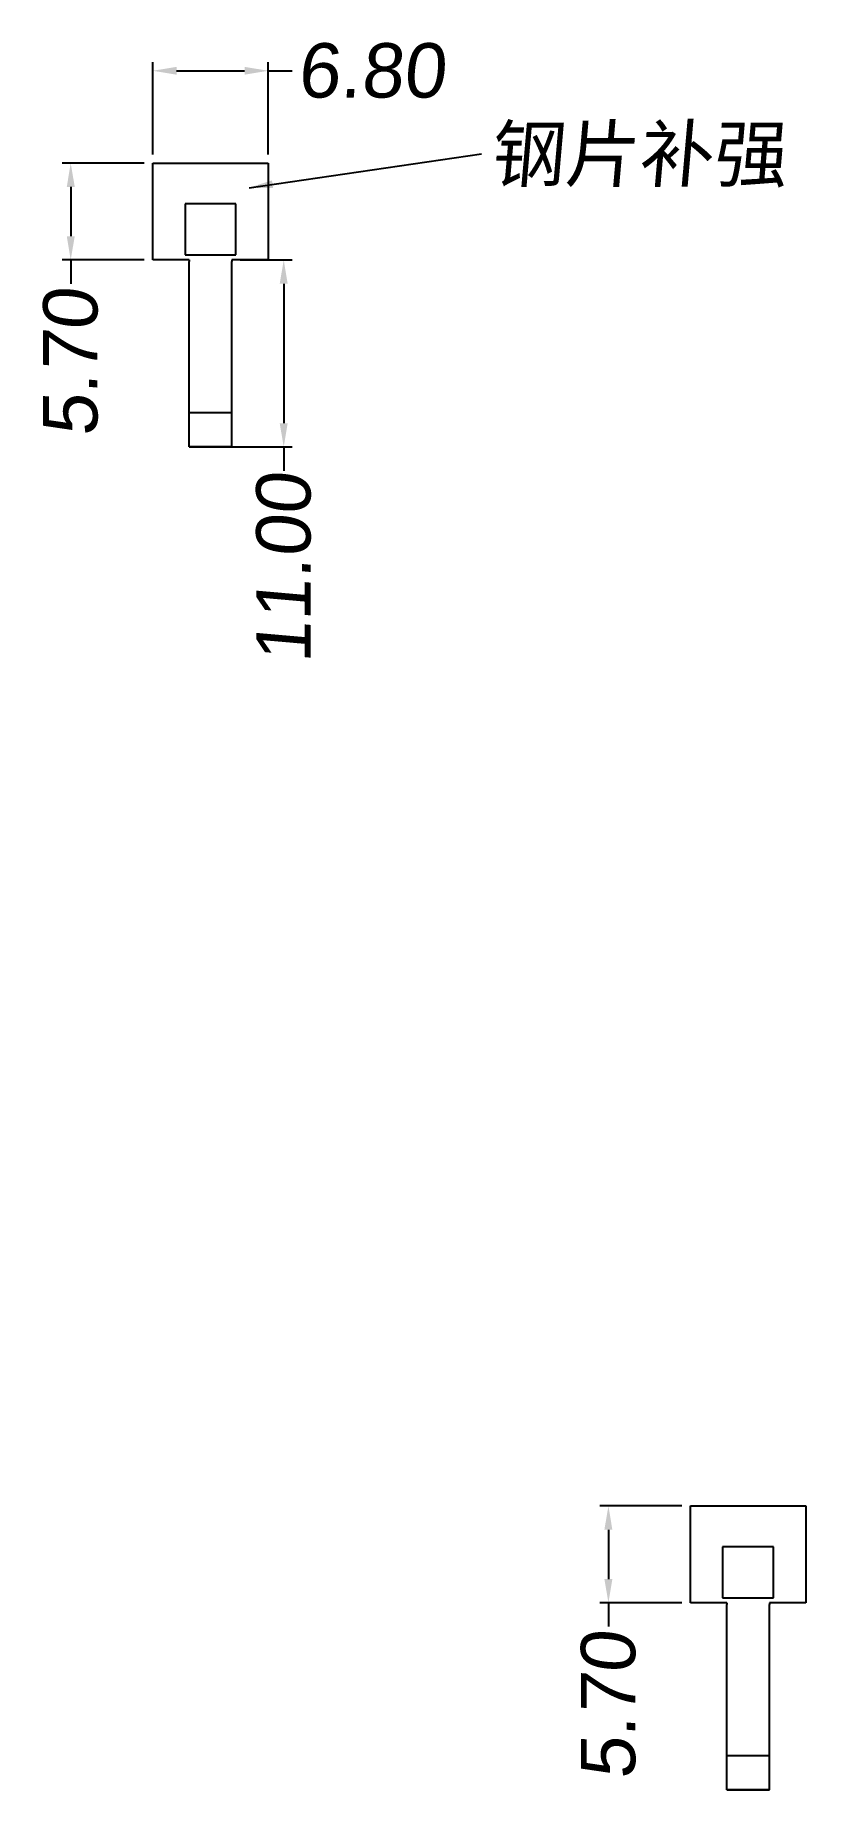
# Model space of a CAD drawing. Extents: x -144 to 4730, y -3845 to 502.
# Drawn here: x 4685.1 to 4730.5, y -3429.9 to -3326.7 of the extents above.
import ezdxf

# ---------------------------------------------------------------- set-up
doc = ezdxf.new("R2010")
doc.units = 0
doc.header["$LTSCALE"] = 15
doc.header["$MEASUREMENT"] = 0
doc.layers.get('0').update_dxf_attribs({"linetype": 'CONTINUOUS'})
doc.layers.get('Defpoints').update_dxf_attribs({"linetype": 'CONTINUOUS'})
doc.styles.add('标准', font='arial.ttf', dxfattribs={"oblique": 5})
doc.dimstyles.new('MSTD', dxfattribs={"dimtxt": 3.2, "dimasz": 1.4, "dimexe": 0.5, "dimexo": 0.5, "dimgap": 0.5, "dimtad": 0, "dimzin": 1, "dimdsep": 46, "dimtxsty": '标准', "dimcen": 0, "dimclrd": 5, "dimclre": 5, "dimclrt": 3, "dimadec": 1, "dimazin": 2, "dimtfac": 0.5, "dimtmove": 0, "dimatfit": 3, "dimfxl": 0, "dimlwd": -1, "dimarcsym": 0})

# ---------------------------------------------------------------- blocks, each defined once
blk = doc.blocks.new('*D802')
at = {"color": 5, "lineweight": -2}
for p, q in [((4723.19, -3413.2), (4718.37, -3413.2)), ((4723.19, -3418.9), (4718.37, -3418.9))]:
    blk.add_line(p, q, dxfattribs=at)
at = {"color": 5}
for p, q in [((4718.87, -3414.6), (4718.87, -3417.5)), ((4718.87, -3418.9), (4718.87, -3420.3))]:
    blk.add_line(p, q, dxfattribs=at)
for points in [[(4718.63, -3414.6), (4719.1, -3414.6), (4718.87, -3413.2)], [(4719.1, -3417.5), (4718.63, -3417.5), (4718.87, -3418.9)]]:
    blk.add_solid(points, dxfattribs=at)
at = {"layer": 'Defpoints', "color": 0, "lineweight": -3}
for p in [(4723.69, -3413.2), (4718.87, -3418.9), (4723.69, -3418.9)]:
    blk.add_point(p, dxfattribs=at)
at = {"color": 3, "lineweight": -2, "insert": (4718.87, -3424.95), "char_height": 3.2, "attachment_point": 5, "rotation": 90, "style": '标准'}
blk.add_mtext('5.70', dxfattribs=at)
blk = doc.blocks.new('*D807')
at = {"color": 5, "lineweight": -2}
for p, q in [((4692.05, -3333.71), (4692.05, -3328.28)), ((4698.85, -3333.71), (4698.85, -3328.28))]:
    blk.add_line(p, q, dxfattribs=at)
at = {"color": 5}
for p, q in [((4693.45, -3328.78), (4697.45, -3328.78)), ((4698.85, -3328.78), (4700.25, -3328.78))]:
    blk.add_line(p, q, dxfattribs=at)
for points in [[(4693.45, -3329.01), (4693.45, -3328.55), (4692.05, -3328.78)], [(4697.45, -3328.55), (4697.45, -3329.01), (4698.85, -3328.78)]]:
    blk.add_solid(points, dxfattribs=at)
at = {"layer": 'Defpoints', "color": 0, "lineweight": -3}
for p in [(4698.85, -3328.78), (4692.05, -3334.21), (4698.85, -3334.21)]:
    blk.add_point(p, dxfattribs=at)
at = {"color": 3, "lineweight": -2, "insert": (4704.91, -3328.78), "char_height": 3.2, "attachment_point": 5, "style": '标准'}
blk.add_mtext('6.80', dxfattribs=at)
blk = doc.blocks.new('*D808')
at = {"color": 5, "lineweight": -2}
for p, q in [((4697.2, -3339.91), (4700.26, -3339.91)), ((4695.95, -3350.91), (4700.26, -3350.91))]:
    blk.add_line(p, q, dxfattribs=at)
at = {"color": 5}
for p, q in [((4699.76, -3341.31), (4699.76, -3349.51)), ((4699.76, -3350.91), (4699.76, -3352.31))]:
    blk.add_line(p, q, dxfattribs=at)
for points in [[(4699.52, -3341.31), (4699.99, -3341.31), (4699.76, -3339.91)], [(4699.99, -3349.51), (4699.52, -3349.51), (4699.76, -3350.91)]]:
    blk.add_solid(points, dxfattribs=at)
at = {"layer": 'Defpoints', "color": 0, "lineweight": -3}
for p in [(4696.7, -3339.91), (4695.45, -3350.91), (4699.76, -3350.91)]:
    blk.add_point(p, dxfattribs=at)
at = {"color": 3, "lineweight": -2, "insert": (4699.76, -3358.05), "char_height": 3.2, "attachment_point": 5, "rotation": 90, "style": '标准'}
blk.add_mtext('11.00', dxfattribs=at)
blk = doc.blocks.new('*D809')
at = {"color": 5, "lineweight": -2}
for p, q in [((4691.55, -3334.21), (4686.72, -3334.21)), ((4691.55, -3339.91), (4686.72, -3339.91))]:
    blk.add_line(p, q, dxfattribs=at)
at = {"color": 5}
for p, q in [((4687.22, -3335.61), (4687.22, -3338.51)), ((4687.22, -3339.91), (4687.22, -3341.31))]:
    blk.add_line(p, q, dxfattribs=at)
for points in [[(4686.99, -3335.61), (4687.46, -3335.61), (4687.22, -3334.21)], [(4687.46, -3338.51), (4686.99, -3338.51), (4687.22, -3339.91)]]:
    blk.add_solid(points, dxfattribs=at)
at = {"layer": 'Defpoints', "color": 0, "lineweight": -3}
for p in [(4692.05, -3334.21), (4687.22, -3339.91), (4692.05, -3339.91)]:
    blk.add_point(p, dxfattribs=at)
at = {"color": 3, "lineweight": -2, "insert": (4687.22, -3345.96), "char_height": 3.2, "attachment_point": 5, "rotation": 90, "style": '标准'}
blk.add_mtext('5.70', dxfattribs=at)

msp = doc.modelspace()

# ---------------------------------------------------------------- linework, layer by layer
at = {"color": 7, "linetype": 'Continuous'}
for p, q in [((4692.049, -3339.908), (4692.049, -3334.208)), ((4692.049, -3334.208), (4698.849, -3334.208)), ((4698.849, -3334.208), (4698.849, -3339.908)), ((4693.949, -3336.608), (4693.949, -3339.608)), ((4696.949, -3336.608), (4693.949, -3336.608)), ((4696.949, -3339.608), (4696.949, -3336.608)), ((4694.199, -3339.908), (4692.049, -3339.908)), ((4693.949, -3339.608), (4696.949, -3339.608)), ((4694.199, -3339.908), (4694.199, -3340.008)), ((4694.199, -3350.908), (4694.199, -3340.008)), ((4696.699, -3339.908), (4696.699, -3340.008)), ((4698.849, -3339.908), (4696.699, -3339.908)), ((4696.699, -3350.908), (4696.699, -3340.008)), ((4696.699, -3348.908), (4694.199, -3348.908)), ((4694.199, -3350.908), (4696.699, -3350.908)), ((4696.699, -3350.908), (4694.199, -3350.908)), ((4723.692, -3418.904), (4723.692, -3413.204)), ((4723.692, -3413.204), (4730.492, -3413.204)), ((4730.492, -3413.204), (4730.492, -3418.904)), ((4725.592, -3415.604), (4725.592, -3418.604)), ((4728.592, -3415.604), (4725.592, -3415.604)), ((4728.592, -3418.604), (4728.592, -3415.604)), ((4725.592, -3418.604), (4728.592, -3418.604)), ((4725.842, -3418.904), (4723.692, -3418.904)), ((4725.842, -3418.904), (4725.842, -3419.004)), ((4725.842, -3429.904), (4725.842, -3419.004)), ((4728.342, -3418.904), (4728.342, -3419.004)), ((4730.492, -3418.904), (4728.342, -3418.904)), ((4728.342, -3429.904), (4728.342, -3419.004)), ((4728.342, -3427.904), (4725.842, -3427.904)), ((4725.842, -3429.904), (4728.342, -3429.904)), ((4728.342, -3429.904), (4725.842, -3429.904))]:
    msp.add_line(p, q, dxfattribs=at)

# ---------------------------------------------------------------- texts
at = {"color": 3, "insert": (4711.896, -3332.07), "char_height": 3.2, "width": 29.99696, "attachment_point": 1, "style": '标准'}
msp.add_mtext('钢片补强', dxfattribs=at)

# ---------------------------------------------------------------- dimensions: what is measured, and where the dimension line sits
dim = msp.add_linear_dim(base=(4698.849, -3328.781), p1=(4692.049, -3334.208), p2=(4698.849, -3334.208), dimstyle='MSTD')
dim.commit()
dim.dimension.update_dxf_attribs({"geometry": '*D807', "text_midpoint": (4704.908, -3328.781)})
for base, p1, p2, picture, middle in [((4687.224, -3339.908), (4692.049, -3334.208), (4692.049, -3339.908), '*D809', (4687.224, -3345.959)), ((4699.756, -3350.908), (4696.699, -3339.908), (4695.449, -3350.908), '*D808', (4699.756, -3358.051)), ((4718.867, -3418.904), (4723.692, -3413.204), (4723.692, -3418.904), '*D802', (4718.867, -3424.955))]:
    dim = msp.add_linear_dim(base=base, p1=p1, p2=p2, angle=90, dimstyle='MSTD')
    dim.commit()
    dim.dimension.update_dxf_attribs({"geometry": picture, "text_midpoint": middle})

# ---------------------------------------------------------------- leaders
at = {"annotation_type": 0, "has_hookline": 1, "hookline_direction": 0, "text_width": 18.355}
msp.add_leader([(4697.716, -3335.657), (4711.396, -3333.67)], dimstyle='MSTD', override={"dimgap": 0.5, "dimtad": 0}, dxfattribs=at)

doc.saveas('drawing.dxf')
